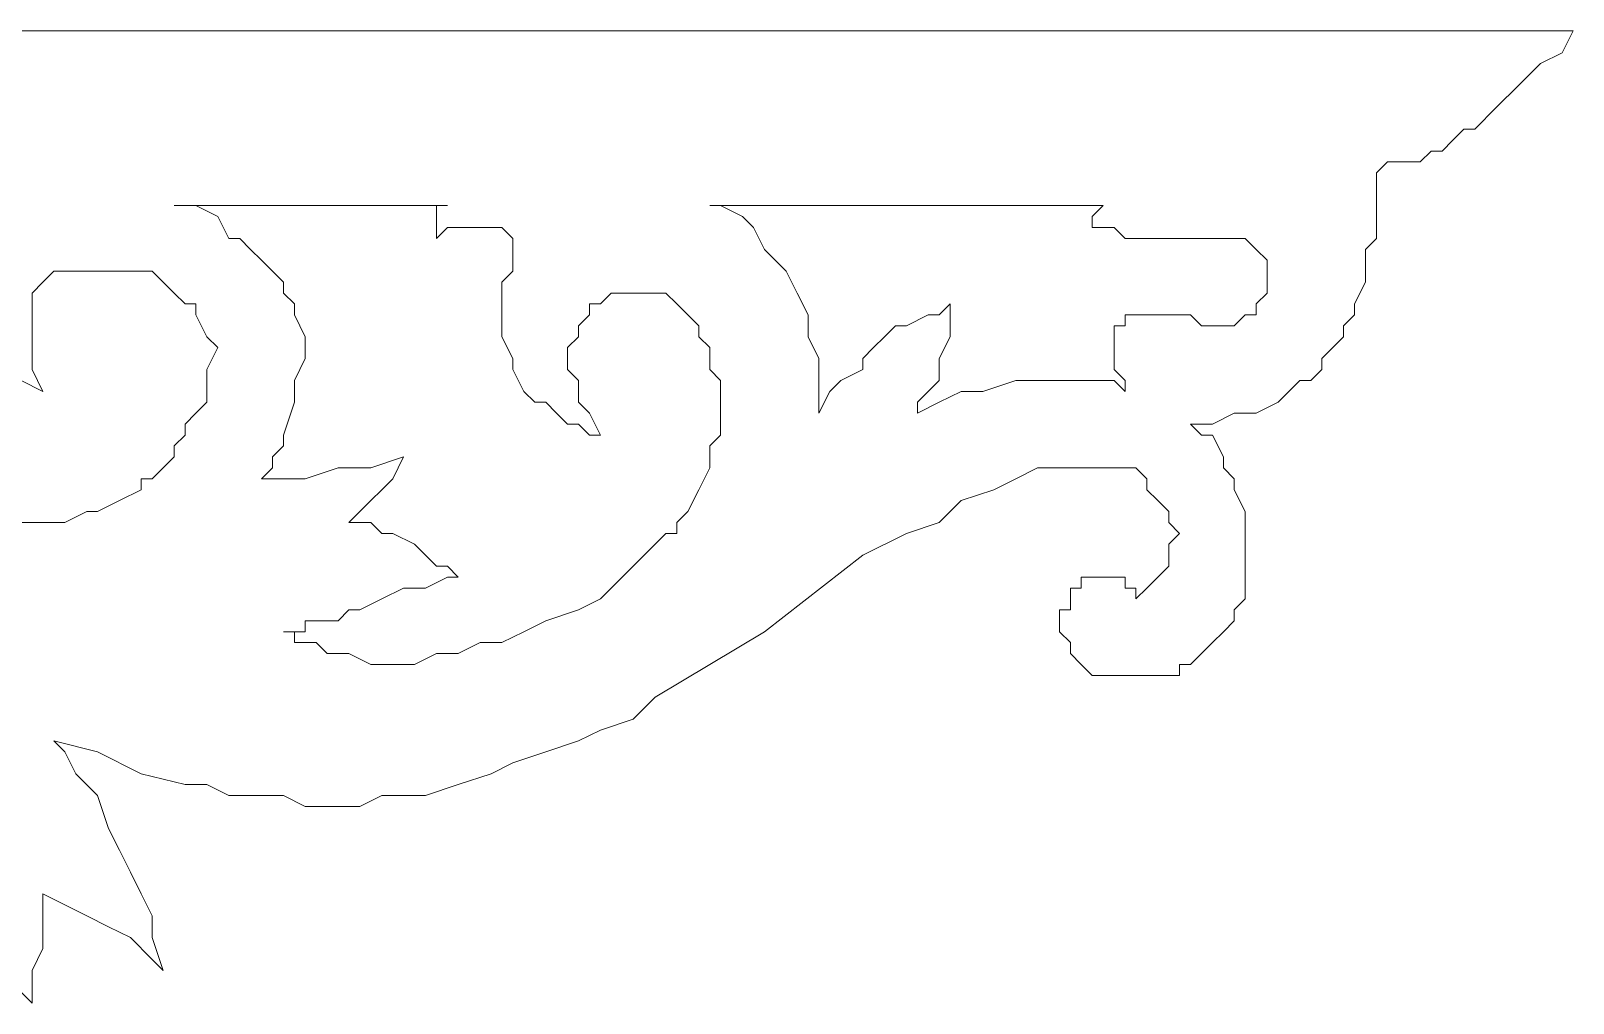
# Model space of a CAD drawing. Extents: x -66030 to 95157, y -13132 to 45879.
# Drawn here: x -63400 to -62849, y 8716 to 9063 of the extents above; entities that cross this region are included whole.
import ezdxf

# ---------------------------------------------------------------- set-up
doc = ezdxf.new("R2010")
doc.units = 0
doc.header["$LTSCALE"] = 100
doc.header["$MEASUREMENT"] = 0
doc.layers.get('0').update_dxf_attribs({"linetype": 'CONTINUOUS'})

msp = doc.modelspace()

# ---------------------------------------------------------------- linework, layer by layer
at = {"lineweight": 0}
for points in [[(-64274.2, 9063.17), (-62848.52, 9063.17), (-62852.43, 9055.36), (-62860.24, 9051.45), (-62868.05, 9043.64), (-62875.86, 9035.83), (-62883.68, 9028.02), (-62887.58, 9028.02), (-62891.49, 9024.11), (-62895.39, 9020.2), (-62899.3, 9020.2), (-62903.21, 9016.3), (-62907.11, 9016.3), (-62914.92, 9016.3), (-62918.83, 9012.39), (-62918.83, 9004.58), (-62918.83, 8996.77), (-62918.83, 8988.96), (-62922.74, 8985.05), (-62922.74, 8977.24), (-62922.74, 8973.33), (-62926.64, 8965.52), (-62926.64, 8961.62), (-62930.55, 8957.71), (-62930.55, 8953.8), (-62934.45, 8949.9), (-62938.36, 8945.99), (-62938.36, 8942.09), (-62942.26, 8938.18), (-62946.17, 8938.18), (-62950.08, 8934.27), (-62953.98, 8930.37), (-62961.79, 8926.46), (-62965.7, 8926.46), (-62969.61, 8926.46), (-62977.42, 8922.56), (-62977.42, 8922.56), (-62985.23, 8922.56), (-62985.23, 8922.56), (-62981.32, 8918.65), (-62977.42, 8918.65), (-62973.51, 8910.84), (-62973.51, 8906.93), (-62969.61, 8903.03), (-62969.61, 8899.12), (-62965.7, 8891.31), (-62965.7, 8887.4), (-62965.7, 8883.5), (-62965.7, 8875.68), (-62965.7, 8871.78), (-62965.7, 8867.87), (-62965.7, 8860.06), (-62969.61, 8856.15), (-62969.61, 8852.25), (-62973.51, 8848.34), (-62977.42, 8844.44), (-62981.32, 8840.53), (-62985.23, 8836.62), (-62989.14, 8836.62), (-62989.14, 8832.72), (-62993.04, 8832.72), (-63000.85, 8832.72), (-63004.76, 8832.72), (-63008.67, 8832.72), (-63012.57, 8832.72), (-63016.48, 8832.72), (-63020.38, 8832.72), (-63024.29, 8836.62), (-63024.29, 8836.62), (-63028.2, 8840.53), (-63028.2, 8844.44), (-63028.2, 8844.44), (-63032.1, 8848.34), (-63032.1, 8852.25), (-63032.1, 8856.15), (-63028.2, 8856.15), (-63028.2, 8860.06), (-63028.2, 8863.97), (-63024.29, 8863.97), (-63024.29, 8867.87), (-63020.38, 8867.87), (-63016.48, 8867.87), (-63016.48, 8867.87), (-63012.57, 8867.87), (-63012.57, 8867.87), (-63008.67, 8867.87), (-63008.67, 8863.97), (-63004.76, 8863.97), (-63004.76, 8860.06), (-63004.76, 8860.06), (-63000.85, 8863.97), (-63000.85, 8863.97), (-62996.95, 8867.87), (-62996.95, 8867.87), (-62993.04, 8871.78), (-62993.04, 8875.68), (-62993.04, 8879.59), (-62989.14, 8883.5), (-62993.04, 8887.4), (-62993.04, 8891.31), (-62996.95, 8895.21), (-63000.85, 8899.12), (-63000.85, 8903.03), (-63004.76, 8906.93), (-63004.76, 8906.93), (-63008.67, 8906.93), (-63012.57, 8906.93), (-63016.48, 8906.93), (-63020.38, 8906.93), (-63024.29, 8906.93), (-63032.1, 8906.93), (-63039.91, 8906.93), (-63047.73, 8903.03), (-63055.54, 8899.12), (-63067.26, 8895.21), (-63075.07, 8887.4), (-63086.79, 8883.5), (-63102.41, 8875.68), (-63137.56, 8848.34), (-63157.09, 8836.62), (-63176.62, 8824.91), (-63184.43, 8817.09), (-63196.15, 8813.19), (-63203.96, 8809.28), (-63215.68, 8805.38), (-63227.4, 8801.47), (-63235.21, 8797.56), (-63246.93, 8793.66), (-63258.65, 8789.75), (-63266.46, 8789.75), (-63274.27, 8789.75), (-63282.08, 8785.85), (-63293.8, 8785.85), (-63301.61, 8785.85), (-63309.43, 8789.75), (-63317.24, 8789.75), (-63328.96, 8789.75), (-63336.77, 8793.66), (-63344.58, 8793.66), (-63360.2, 8797.56), (-63375.83, 8805.38), (-63391.45, 8809.28), (-63391.45, 8809.28), (-63387.55, 8805.38), (-63383.64, 8797.56), (-63375.83, 8789.75), (-63371.92, 8778.03), (-63368.02, 8770.22), (-63364.11, 8762.41), (-63360.2, 8754.6), (-63356.3, 8746.79), (-63356.3, 8738.98), (-63352.39, 8727.26), (-63356.3, 8731.16), (-63364.11, 8738.98), (-63371.92, 8742.88), (-63379.73, 8746.79), (-63387.55, 8750.69), (-63395.36, 8754.6), (-63395.36, 8750.69), (-63395.36, 8750.69), (-63395.36, 8746.79), (-63395.36, 8738.98), (-63395.36, 8735.07), (-63399.26, 8727.26), (-63399.26, 8715.54), (-63403.17, 8719.45)], [(-64274.2, 9063.17), (-62848.52, 9063.17), (-62852.43, 9055.36), (-62860.24, 9051.45), (-62868.05, 9043.64), (-62875.86, 9035.83), (-62883.68, 9028.02), (-62887.58, 9028.02), (-62891.49, 9024.11), (-62895.39, 9020.2), (-62899.3, 9020.2), (-62903.21, 9016.3), (-62907.11, 9016.3), (-62914.92, 9016.3), (-62918.83, 9012.39), (-62918.83, 9004.58), (-62918.83, 8996.77), (-62918.83, 8988.96), (-62922.74, 8985.05), (-62922.74, 8977.24), (-62922.74, 8973.33), (-62926.64, 8965.52), (-62926.64, 8961.62), (-62930.55, 8957.71), (-62930.55, 8953.8), (-62934.45, 8949.9), (-62938.36, 8945.99), (-62938.36, 8942.09), (-62942.26, 8938.18), (-62946.17, 8938.18), (-62950.08, 8934.27), (-62953.98, 8930.37), (-62961.79, 8926.46), (-62965.7, 8926.46), (-62969.61, 8926.46), (-62977.42, 8922.56), (-62977.42, 8922.56), (-62985.23, 8922.56), (-62985.23, 8922.56), (-62981.32, 8918.65), (-62977.42, 8918.65), (-62973.51, 8910.84), (-62973.51, 8906.93), (-62969.61, 8903.03), (-62969.61, 8899.12), (-62965.7, 8891.31), (-62965.7, 8887.4), (-62965.7, 8883.5), (-62965.7, 8875.68), (-62965.7, 8871.78), (-62965.7, 8867.87), (-62965.7, 8860.06), (-62969.61, 8856.15), (-62969.61, 8852.25), (-62973.51, 8848.34), (-62977.42, 8844.44), (-62981.32, 8840.53), (-62985.23, 8836.62), (-62989.14, 8836.62), (-62989.14, 8832.72), (-62993.04, 8832.72), (-63000.85, 8832.72), (-63004.76, 8832.72), (-63008.67, 8832.72), (-63012.57, 8832.72), (-63016.48, 8832.72), (-63020.38, 8832.72), (-63024.29, 8836.62), (-63024.29, 8836.62), (-63028.2, 8840.53), (-63028.2, 8844.44), (-63028.2, 8844.44), (-63032.1, 8848.34), (-63032.1, 8852.25), (-63032.1, 8856.15), (-63028.2, 8856.15), (-63028.2, 8860.06), (-63028.2, 8863.97), (-63024.29, 8863.97), (-63024.29, 8867.87), (-63020.38, 8867.87), (-63016.48, 8867.87), (-63016.48, 8867.87), (-63012.57, 8867.87), (-63012.57, 8867.87), (-63008.67, 8867.87), (-63008.67, 8863.97), (-63004.76, 8863.97), (-63004.76, 8860.06), (-63004.76, 8860.06), (-63000.85, 8863.97), (-63000.85, 8863.97), (-62996.95, 8867.87), (-62996.95, 8867.87), (-62993.04, 8871.78), (-62993.04, 8875.68), (-62993.04, 8879.59), (-62989.14, 8883.5), (-62993.04, 8887.4), (-62993.04, 8891.31), (-62996.95, 8895.21), (-63000.85, 8899.12), (-63000.85, 8903.03), (-63004.76, 8906.93), (-63004.76, 8906.93), (-63008.67, 8906.93), (-63012.57, 8906.93), (-63016.48, 8906.93), (-63020.38, 8906.93), (-63024.29, 8906.93), (-63032.1, 8906.93), (-63039.91, 8906.93), (-63047.73, 8903.03), (-63055.54, 8899.12), (-63067.26, 8895.21), (-63075.07, 8887.4), (-63086.79, 8883.5), (-63102.41, 8875.68), (-63137.56, 8848.34), (-63157.09, 8836.62), (-63176.62, 8824.91), (-63184.43, 8817.09), (-63196.15, 8813.19), (-63203.96, 8809.28), (-63215.68, 8805.38), (-63227.4, 8801.47), (-63235.21, 8797.56), (-63246.93, 8793.66), (-63258.65, 8789.75), (-63266.46, 8789.75), (-63274.27, 8789.75), (-63282.08, 8785.85), (-63293.8, 8785.85), (-63301.61, 8785.85), (-63309.43, 8789.75), (-63317.24, 8789.75), (-63328.96, 8789.75), (-63336.77, 8793.66), (-63344.58, 8793.66), (-63360.2, 8797.56), (-63375.83, 8805.38), (-63391.45, 8809.28), (-63391.45, 8809.28), (-63387.55, 8805.38), (-63383.64, 8797.56), (-63375.83, 8789.75), (-63371.92, 8778.03), (-63368.02, 8770.22), (-63364.11, 8762.41), (-63360.2, 8754.6), (-63356.3, 8746.79), (-63356.3, 8738.98), (-63352.39, 8727.26), (-63356.3, 8731.16), (-63364.11, 8738.98), (-63371.92, 8742.88), (-63379.73, 8746.79), (-63387.55, 8750.69), (-63395.36, 8754.6), (-63395.36, 8750.69), (-63395.36, 8750.69), (-63395.36, 8746.79), (-63395.36, 8738.98), (-63395.36, 8735.07), (-63399.26, 8727.26), (-63399.26, 8715.54), (-63403.17, 8719.45)], [(-63403.17, 8887.4), (-63395.36, 8887.4), (-63391.45, 8887.4), (-63387.55, 8887.4), (-63379.73, 8891.31), (-63375.83, 8891.31), (-63368.02, 8895.21), (-63360.2, 8899.12), (-63360.2, 8903.03), (-63356.3, 8903.03), (-63352.39, 8906.93), (-63348.49, 8910.84), (-63348.49, 8914.74), (-63344.58, 8918.65), (-63344.58, 8922.56), (-63340.67, 8926.46), (-63336.77, 8930.37), (-63336.77, 8938.18), (-63336.77, 8942.09), (-63332.86, 8949.9), (-63332.86, 8949.9), (-63336.77, 8953.8), (-63340.67, 8961.62), (-63340.67, 8965.52), (-63344.58, 8965.52), (-63348.49, 8969.43), (-63352.39, 8973.33), (-63356.3, 8977.24), (-63360.2, 8977.24), (-63368.02, 8977.24), (-63371.92, 8977.24), (-63379.73, 8977.24), (-63391.45, 8977.24), (-63391.45, 8977.24), (-63391.45, 8977.24), (-63395.36, 8973.33), (-63395.36, 8973.33), (-63395.36, 8973.33), (-63399.26, 8969.43), (-63399.26, 8969.43), (-63399.26, 8965.52), (-63399.26, 8961.62), (-63399.26, 8957.71), (-63399.26, 8953.8), (-63399.26, 8949.9), (-63399.26, 8942.09), (-63395.36, 8934.27), (-63395.36, 8934.27), (-63403.17, 8938.18)], [(-63403.17, 8887.4), (-63395.36, 8887.4), (-63391.45, 8887.4), (-63387.55, 8887.4), (-63379.73, 8891.31), (-63375.83, 8891.31), (-63368.02, 8895.21), (-63360.2, 8899.12), (-63360.2, 8903.03), (-63356.3, 8903.03), (-63352.39, 8906.93), (-63348.49, 8910.84), (-63348.49, 8914.74), (-63344.58, 8918.65), (-63344.58, 8922.56), (-63340.67, 8926.46), (-63336.77, 8930.37), (-63336.77, 8938.18), (-63336.77, 8942.09), (-63332.86, 8949.9), (-63332.86, 8949.9), (-63336.77, 8953.8), (-63340.67, 8961.62), (-63340.67, 8965.52), (-63344.58, 8965.52), (-63348.49, 8969.43), (-63352.39, 8973.33), (-63356.3, 8977.24), (-63360.2, 8977.24), (-63368.02, 8977.24), (-63371.92, 8977.24), (-63379.73, 8977.24), (-63391.45, 8977.24), (-63391.45, 8977.24), (-63391.45, 8977.24), (-63395.36, 8973.33), (-63395.36, 8973.33), (-63395.36, 8973.33), (-63399.26, 8969.43), (-63399.26, 8969.43), (-63399.26, 8965.52), (-63399.26, 8961.62), (-63399.26, 8957.71), (-63399.26, 8953.8), (-63399.26, 8949.9), (-63399.26, 8942.09), (-63395.36, 8934.27), (-63395.36, 8934.27), (-63403.17, 8938.18)]]:
    msp.add_lwpolyline(points, dxfattribs=at)
for points in [[(-63348.49, 9000.67), (-63340.67, 9000.67), (-63332.86, 8996.77), (-63328.96, 8988.96), (-63325.05, 8988.96), (-63321.14, 8985.05), (-63317.24, 8981.15), (-63317.24, 8981.15), (-63313.33, 8977.24), (-63309.43, 8973.33), (-63309.43, 8969.43), (-63305.52, 8965.52), (-63305.52, 8961.62), (-63301.61, 8953.8), (-63301.61, 8949.9), (-63301.61, 8945.99), (-63305.52, 8938.18), (-63305.52, 8930.37), (-63309.43, 8918.65), (-63309.43, 8914.74), (-63313.33, 8910.84), (-63313.33, 8906.93), (-63317.24, 8903.03), (-63313.33, 8903.03), (-63313.33, 8903.03), (-63305.52, 8903.03), (-63301.61, 8903.03), (-63289.9, 8906.93), (-63278.18, 8906.93), (-63266.46, 8910.84), (-63266.46, 8910.84), (-63270.37, 8903.03), (-63274.27, 8899.12), (-63278.18, 8895.21), (-63282.08, 8891.31), (-63285.99, 8887.4), (-63282.08, 8887.4), (-63278.18, 8887.4), (-63274.27, 8883.5), (-63270.37, 8883.5), (-63262.55, 8879.59), (-63254.74, 8871.78), (-63250.84, 8871.78), (-63246.93, 8867.87), (-63250.84, 8867.87), (-63258.65, 8863.97), (-63266.46, 8863.97), (-63274.27, 8860.06), (-63282.08, 8856.15), (-63285.99, 8856.15), (-63289.9, 8852.25), (-63293.8, 8852.25), (-63301.61, 8852.25), (-63301.61, 8848.34), (-63305.52, 8848.34), (-63309.43, 8848.34), (-63309.43, 8848.34), (-63309.43, 8848.34), (-63305.52, 8848.34), (-63305.52, 8844.44), (-63301.61, 8844.44), (-63297.71, 8844.44), (-63293.8, 8840.53), (-63289.9, 8840.53), (-63285.99, 8840.53), (-63278.18, 8836.62), (-63270.37, 8836.62), (-63262.55, 8836.62), (-63254.74, 8840.53), (-63246.93, 8840.53), (-63239.12, 8844.44), (-63231.31, 8844.44), (-63223.49, 8848.34), (-63215.68, 8852.25), (-63203.96, 8856.15), (-63196.15, 8860.06), (-63188.34, 8867.87), (-63184.43, 8871.78), (-63176.62, 8879.59), (-63172.72, 8883.5), (-63168.81, 8883.5), (-63168.81, 8887.4), (-63164.91, 8891.31), (-63161, 8899.12), (-63157.09, 8906.93), (-63157.09, 8910.84), (-63157.09, 8914.74), (-63153.19, 8918.65), (-63153.19, 8926.46), (-63153.19, 8930.37), (-63153.19, 8934.27), (-63153.19, 8938.18), (-63157.09, 8942.09), (-63157.09, 8945.99), (-63157.09, 8949.9), (-63161, 8953.8), (-63161, 8957.71), (-63164.91, 8961.62), (-63164.91, 8961.62), (-63168.81, 8965.52), (-63168.81, 8965.52), (-63172.72, 8969.43), (-63176.62, 8969.43), (-63180.53, 8969.43), (-63184.43, 8969.43), (-63188.34, 8969.43), (-63192.25, 8969.43), (-63196.15, 8965.52), (-63200.06, 8965.52), (-63200.06, 8961.62), (-63200.06, 8961.62), (-63203.96, 8957.71), (-63203.96, 8957.71), (-63203.96, 8953.8), (-63207.87, 8949.9), (-63207.87, 8945.99), (-63207.87, 8942.09), (-63203.96, 8938.18), (-63203.96, 8934.27), (-63203.96, 8930.37), (-63200.06, 8926.46), (-63196.15, 8918.65), (-63200.06, 8918.65), (-63203.96, 8922.56), (-63207.87, 8922.56), (-63211.78, 8926.46), (-63215.68, 8930.37), (-63219.59, 8930.37), (-63223.49, 8934.27), (-63227.4, 8942.09), (-63227.4, 8945.99), (-63231.31, 8953.8), (-63231.31, 8957.71), (-63231.31, 8961.62), (-63231.31, 8965.52), (-63231.31, 8969.43), (-63231.31, 8973.33), (-63227.4, 8977.24), (-63227.4, 8981.15), (-63227.4, 8988.96), (-63227.4, 8988.96), (-63231.31, 8992.86), (-63231.31, 8992.86), (-63235.21, 8992.86), (-63239.12, 8992.86), (-63239.12, 8992.86), (-63243.02, 8992.86), (-63246.93, 8992.86), (-63250.84, 8992.86), (-63254.74, 8988.96), (-63254.74, 8988.96), (-63254.74, 8992.86), (-63254.74, 8996.77), (-63254.74, 8996.77), (-63254.74, 9000.67), (-63250.84, 9000.67), (-63348.49, 9000.67)], [(-63348.49, 9000.67), (-63340.67, 9000.67), (-63332.86, 8996.77), (-63328.96, 8988.96), (-63325.05, 8988.96), (-63321.14, 8985.05), (-63317.24, 8981.15), (-63317.24, 8981.15), (-63313.33, 8977.24), (-63309.43, 8973.33), (-63309.43, 8969.43), (-63305.52, 8965.52), (-63305.52, 8961.62), (-63301.61, 8953.8), (-63301.61, 8949.9), (-63301.61, 8945.99), (-63305.52, 8938.18), (-63305.52, 8930.37), (-63309.43, 8918.65), (-63309.43, 8914.74), (-63313.33, 8910.84), (-63313.33, 8906.93), (-63317.24, 8903.03), (-63313.33, 8903.03), (-63313.33, 8903.03), (-63305.52, 8903.03), (-63301.61, 8903.03), (-63289.9, 8906.93), (-63278.18, 8906.93), (-63266.46, 8910.84), (-63266.46, 8910.84), (-63270.37, 8903.03), (-63274.27, 8899.12), (-63278.18, 8895.21), (-63282.08, 8891.31), (-63285.99, 8887.4), (-63282.08, 8887.4), (-63278.18, 8887.4), (-63274.27, 8883.5), (-63270.37, 8883.5), (-63262.55, 8879.59), (-63254.74, 8871.78), (-63250.84, 8871.78), (-63246.93, 8867.87), (-63250.84, 8867.87), (-63258.65, 8863.97), (-63266.46, 8863.97), (-63274.27, 8860.06), (-63282.08, 8856.15), (-63285.99, 8856.15), (-63289.9, 8852.25), (-63293.8, 8852.25), (-63301.61, 8852.25), (-63301.61, 8848.34), (-63305.52, 8848.34), (-63309.43, 8848.34), (-63309.43, 8848.34), (-63309.43, 8848.34), (-63305.52, 8848.34), (-63305.52, 8844.44), (-63301.61, 8844.44), (-63297.71, 8844.44), (-63293.8, 8840.53), (-63289.9, 8840.53), (-63285.99, 8840.53), (-63278.18, 8836.62), (-63270.37, 8836.62), (-63262.55, 8836.62), (-63254.74, 8840.53), (-63246.93, 8840.53), (-63239.12, 8844.44), (-63231.31, 8844.44), (-63223.49, 8848.34), (-63215.68, 8852.25), (-63203.96, 8856.15), (-63196.15, 8860.06), (-63188.34, 8867.87), (-63184.43, 8871.78), (-63176.62, 8879.59), (-63172.72, 8883.5), (-63168.81, 8883.5), (-63168.81, 8887.4), (-63164.91, 8891.31), (-63161, 8899.12), (-63157.09, 8906.93), (-63157.09, 8910.84), (-63157.09, 8914.74), (-63153.19, 8918.65), (-63153.19, 8926.46), (-63153.19, 8930.37), (-63153.19, 8934.27), (-63153.19, 8938.18), (-63157.09, 8942.09), (-63157.09, 8945.99), (-63157.09, 8949.9), (-63161, 8953.8), (-63161, 8957.71), (-63164.91, 8961.62), (-63164.91, 8961.62), (-63168.81, 8965.52), (-63168.81, 8965.52), (-63172.72, 8969.43), (-63176.62, 8969.43), (-63180.53, 8969.43), (-63184.43, 8969.43), (-63188.34, 8969.43), (-63192.25, 8969.43), (-63196.15, 8965.52), (-63200.06, 8965.52), (-63200.06, 8961.62), (-63200.06, 8961.62), (-63203.96, 8957.71), (-63203.96, 8957.71), (-63203.96, 8953.8), (-63207.87, 8949.9), (-63207.87, 8945.99), (-63207.87, 8942.09), (-63203.96, 8938.18), (-63203.96, 8934.27), (-63203.96, 8930.37), (-63200.06, 8926.46), (-63196.15, 8918.65), (-63200.06, 8918.65), (-63203.96, 8922.56), (-63207.87, 8922.56), (-63211.78, 8926.46), (-63215.68, 8930.37), (-63219.59, 8930.37), (-63223.49, 8934.27), (-63227.4, 8942.09), (-63227.4, 8945.99), (-63231.31, 8953.8), (-63231.31, 8957.71), (-63231.31, 8961.62), (-63231.31, 8965.52), (-63231.31, 8969.43), (-63231.31, 8973.33), (-63227.4, 8977.24), (-63227.4, 8981.15), (-63227.4, 8988.96), (-63227.4, 8988.96), (-63231.31, 8992.86), (-63231.31, 8992.86), (-63235.21, 8992.86), (-63239.12, 8992.86), (-63239.12, 8992.86), (-63243.02, 8992.86), (-63246.93, 8992.86), (-63250.84, 8992.86), (-63254.74, 8988.96), (-63254.74, 8988.96), (-63254.74, 8992.86), (-63254.74, 8996.77), (-63254.74, 8996.77), (-63254.74, 9000.67), (-63250.84, 9000.67), (-63348.49, 9000.67)], [(-63157.09, 9000.67), (-63153.19, 9000.67), (-63145.38, 8996.77), (-63141.47, 8992.86), (-63137.56, 8985.05), (-63133.66, 8981.15), (-63129.75, 8977.24), (-63125.85, 8969.43), (-63121.94, 8961.62), (-63121.94, 8953.8), (-63118.03, 8945.99), (-63118.03, 8942.09), (-63118.03, 8934.27), (-63118.03, 8926.46), (-63114.13, 8934.27), (-63110.22, 8938.18), (-63102.41, 8942.09), (-63102.41, 8945.99), (-63098.5, 8949.9), (-63094.6, 8953.8), (-63090.69, 8957.71), (-63086.79, 8957.71), (-63078.97, 8961.62), (-63075.07, 8961.62), (-63071.16, 8965.52), (-63071.16, 8961.62), (-63071.16, 8957.71), (-63071.16, 8953.8), (-63075.07, 8945.99), (-63075.07, 8938.18), (-63078.97, 8934.27), (-63082.88, 8930.37), (-63082.88, 8926.46), (-63075.07, 8930.37), (-63067.26, 8934.27), (-63059.44, 8934.27), (-63047.73, 8938.18), (-63036.01, 8938.18), (-63028.2, 8938.18), (-63016.48, 8938.18), (-63012.57, 8938.18), (-63008.67, 8934.27), (-63008.67, 8938.18), (-63012.57, 8942.09), (-63012.57, 8945.99), (-63012.57, 8949.9), (-63012.57, 8953.8), (-63012.57, 8953.8), (-63012.57, 8957.71), (-63008.67, 8957.71), (-63008.67, 8957.71), (-63008.67, 8961.62), (-63004.76, 8961.62), (-63000.85, 8961.62), (-62996.95, 8961.62), (-62993.04, 8961.62), (-62989.14, 8961.62), (-62985.23, 8961.62), (-62981.32, 8957.71), (-62977.42, 8957.71), (-62973.51, 8957.71), (-62973.51, 8957.71), (-62969.61, 8957.71), (-62965.7, 8961.62), (-62961.79, 8961.62), (-62961.79, 8965.52), (-62957.89, 8969.43), (-62957.89, 8973.33), (-62957.89, 8973.33), (-62957.89, 8977.24), (-62957.89, 8981.15), (-62957.89, 8981.15), (-62961.79, 8985.05), (-62961.79, 8985.05), (-62965.7, 8988.96), (-62965.7, 8988.96), (-62969.61, 8988.96), (-62973.51, 8988.96), (-62981.32, 8988.96), (-62985.23, 8988.96), (-62993.04, 8988.96), (-63004.76, 8988.96), (-63008.67, 8988.96), (-63012.57, 8992.86), (-63016.48, 8992.86), (-63016.48, 8992.86), (-63016.48, 8992.86), (-63020.38, 8992.86), (-63020.38, 8996.77), (-63020.38, 8996.77), (-63016.48, 9000.67), (-63016.48, 9000.67), (-63157.09, 9000.67)], [(-63157.09, 9000.67), (-63153.19, 9000.67), (-63145.38, 8996.77), (-63141.47, 8992.86), (-63137.56, 8985.05), (-63133.66, 8981.15), (-63129.75, 8977.24), (-63125.85, 8969.43), (-63121.94, 8961.62), (-63121.94, 8953.8), (-63118.03, 8945.99), (-63118.03, 8942.09), (-63118.03, 8934.27), (-63118.03, 8926.46), (-63114.13, 8934.27), (-63110.22, 8938.18), (-63102.41, 8942.09), (-63102.41, 8945.99), (-63098.5, 8949.9), (-63094.6, 8953.8), (-63090.69, 8957.71), (-63086.79, 8957.71), (-63078.97, 8961.62), (-63075.07, 8961.62), (-63071.16, 8965.52), (-63071.16, 8961.62), (-63071.16, 8957.71), (-63071.16, 8953.8), (-63075.07, 8945.99), (-63075.07, 8938.18), (-63078.97, 8934.27), (-63082.88, 8930.37), (-63082.88, 8926.46), (-63075.07, 8930.37), (-63067.26, 8934.27), (-63059.44, 8934.27), (-63047.73, 8938.18), (-63036.01, 8938.18), (-63028.2, 8938.18), (-63016.48, 8938.18), (-63012.57, 8938.18), (-63008.67, 8934.27), (-63008.67, 8938.18), (-63012.57, 8942.09), (-63012.57, 8945.99), (-63012.57, 8949.9), (-63012.57, 8953.8), (-63012.57, 8953.8), (-63012.57, 8957.71), (-63008.67, 8957.71), (-63008.67, 8957.71), (-63008.67, 8961.62), (-63004.76, 8961.62), (-63000.85, 8961.62), (-62996.95, 8961.62), (-62993.04, 8961.62), (-62989.14, 8961.62), (-62985.23, 8961.62), (-62981.32, 8957.71), (-62977.42, 8957.71), (-62973.51, 8957.71), (-62973.51, 8957.71), (-62969.61, 8957.71), (-62965.7, 8961.62), (-62961.79, 8961.62), (-62961.79, 8965.52), (-62957.89, 8969.43), (-62957.89, 8973.33), (-62957.89, 8973.33), (-62957.89, 8977.24), (-62957.89, 8981.15), (-62957.89, 8981.15), (-62961.79, 8985.05), (-62961.79, 8985.05), (-62965.7, 8988.96), (-62965.7, 8988.96), (-62969.61, 8988.96), (-62973.51, 8988.96), (-62981.32, 8988.96), (-62985.23, 8988.96), (-62993.04, 8988.96), (-63004.76, 8988.96), (-63008.67, 8988.96), (-63012.57, 8992.86), (-63016.48, 8992.86), (-63016.48, 8992.86), (-63016.48, 8992.86), (-63020.38, 8992.86), (-63020.38, 8996.77), (-63020.38, 8996.77), (-63016.48, 9000.67), (-63016.48, 9000.67), (-63157.09, 9000.67)]]:
    msp.add_lwpolyline(points, close=True, dxfattribs=at)

doc.saveas('drawing.dxf')
